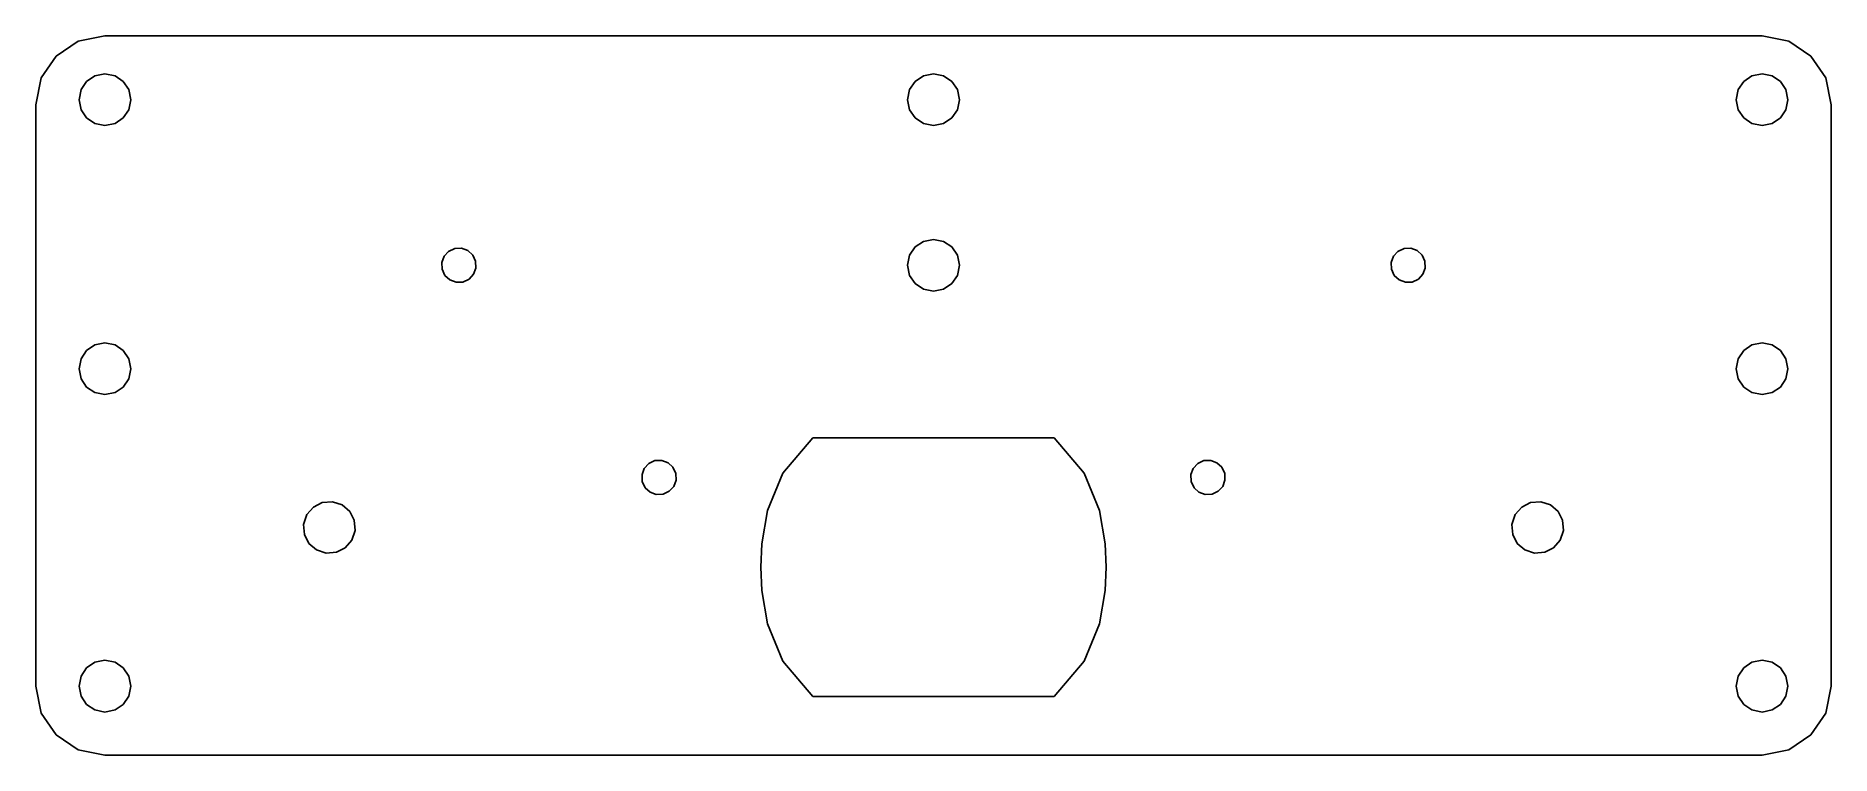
# Model space of a CAD drawing. Extents: x -52 to 52, y -11 to 31.
import ezdxf

# ---------------------------------------------------------------- set-up
doc = ezdxf.new("R2010")
doc.units = 0
doc.layers.add('Layer_1', color=7, linetype='CONTINUOUS')

msp = doc.modelspace()

# ---------------------------------------------------------------- linework, layer by layer
at = {"layer": 'Layer_1', "color": 7}
for p, q in [((-49.559876, 30.486625), (-50.830999, 29.630998)), ((-48, 30.799999), (-49.559876, 30.486625)), ((-24, 30.799999), (-48, 30.799999)), ((0, 30.799999), (-24, 30.799999)), ((24, 30.799999), (0, 30.799999)), ((48, 30.799999), (24, 30.799999)), ((49.559876, 30.486625), (48, 30.799999)), ((50.830999, 29.630998), (49.559876, 30.486625)), ((-50.830999, 29.630998), (-51.686627, 28.359875)), ((51.686627, 28.359875), (50.830999, 29.630998)), ((-51.686627, 28.359875), (-52, 26.799999)), ((-49.382124, 27.683873), (-49.060662, 28.160665)), ((-49.060662, 28.160665), (-48.58387, 28.482128)), ((-48.58387, 28.482128), (-48.000003, 28.600006)), ((-48.000003, 28.600006), (-47.416136, 28.482128)), ((-47.416136, 28.482128), (-46.939344, 28.160665)), ((-46.939344, 28.160665), (-46.617882, 27.683873)), ((-1.382127, 27.683873), (-1.060664, 28.160665)), ((-1.060664, 28.160665), (-0.583872, 28.482128)), ((-0.583872, 28.482128), (-0.000004, 28.600006)), ((-0.000004, 28.600006), (0.583863, 28.482128)), ((0.583863, 28.482128), (1.060656, 28.160665)), ((1.060656, 28.160665), (1.382118, 27.683873)), ((46.617873, 27.683873), (46.939335, 28.160665)), ((46.939335, 28.160665), (47.416127, 28.482128)), ((47.416127, 28.482128), (47.999994, 28.600006)), ((47.999994, 28.600006), (48.583861, 28.482128)), ((48.583861, 28.482128), (49.060653, 28.160665)), ((49.060653, 28.160665), (49.382116, 27.683873)), ((52, 26.799999), (51.686627, 28.359875)), ((-49.500003, 27.100006), (-49.382124, 27.683873)), ((-49.382124, 26.516139), (-49.500003, 27.100006)), ((-46.617882, 27.683873), (-46.500003, 27.100006)), ((-46.500003, 27.100006), (-46.617882, 26.516139)), ((-1.500004, 27.100006), (-1.382127, 27.683873)), ((-1.382127, 26.516139), (-1.500004, 27.100006)), ((1.382118, 27.683873), (1.499996, 27.100006)), ((1.499996, 27.100006), (1.382118, 26.516139)), ((46.499994, 27.100006), (46.617873, 27.683873)), ((46.617873, 26.516139), (46.499994, 27.100006)), ((49.382116, 27.683873), (49.499994, 27.100006)), ((49.499994, 27.100006), (49.382116, 26.516139)), ((-52, 26.799999), (-52, 18.374999)), ((-49.060662, 26.039348), (-49.382124, 26.516139)), ((-48.58387, 25.717885), (-49.060662, 26.039348)), ((-46.939344, 26.039348), (-47.416136, 25.717885)), ((-46.617882, 26.516139), (-46.939344, 26.039348)), ((-1.060664, 26.039348), (-1.382127, 26.516139)), ((-0.583872, 25.717885), (-1.060664, 26.039348)), ((1.060656, 26.039348), (0.583863, 25.717885)), ((1.382118, 26.516139), (1.060656, 26.039348)), ((46.939335, 26.039348), (46.617873, 26.516139)), ((47.416127, 25.717885), (46.939335, 26.039348)), ((49.060653, 26.039348), (48.583861, 25.717885)), ((49.382116, 26.516139), (49.060653, 26.039348)), ((52, 18.374999), (52, 26.799999)), ((-48.000003, 25.600007), (-48.58387, 25.717885)), ((-47.416136, 25.717885), (-48.000003, 25.600007)), ((-0.000004, 25.600007), (-0.583872, 25.717885)), ((0.583863, 25.717885), (-0.000004, 25.600007)), ((47.999994, 25.600007), (47.416127, 25.717885)), ((48.583861, 25.717885), (47.999994, 25.600007)), ((-1.060664, 18.560665), (-0.583872, 18.882127)), ((-0.583872, 18.882127), (-0.000004, 19.000006)), ((-0.000004, 19.000006), (0.583863, 18.882127)), ((0.583863, 18.882127), (1.060656, 18.560665)), ((-52, 18.374999), (-52, 9.95)), ((-28.487109, 17.661772), (-28.353512, 18.021098)), ((-28.353512, 18.021098), (-28.094924, 18.304111)), ((-28.094924, 18.304111), (-27.735052, 18.471981)), ((-27.735052, 18.471981), (-27.338239, 18.487083)), ((-27.338239, 18.487083), (-26.978912, 18.353486)), ((-26.978912, 18.353486), (-26.695899, 18.094899)), ((-26.695899, 18.094899), (-26.52803, 17.735026)), ((-26.52803, 17.735026), (-26.512928, 17.338213)), ((-1.500004, 17.500006), (-1.382127, 18.083873)), ((-1.382127, 18.083873), (-1.060664, 18.560665)), ((1.060656, 18.560665), (1.382118, 18.083873)), ((1.382118, 18.083873), (1.499996, 17.500006)), ((26.5129, 17.661773), (26.646497, 18.0211)), ((26.646497, 18.0211), (26.905087, 18.304113)), ((26.905087, 18.304113), (27.264957, 18.471982)), ((27.264957, 18.471982), (27.661767, 18.487084)), ((27.661767, 18.487084), (28.021096, 18.353488)), ((28.021096, 18.353488), (28.304109, 18.0949)), ((28.304109, 18.0949), (28.471978, 17.73503)), ((28.471978, 17.73503), (28.48708, 17.338217)), ((52, 9.95), (52, 18.374999)), ((-28.472006, 17.264959), (-28.487109, 17.661772)), ((-28.304137, 16.905086), (-28.472006, 17.264959)), ((-28.021124, 16.646499), (-28.304137, 16.905086)), ((-27.661798, 16.512902), (-28.021124, 16.646499)), ((-26.905112, 16.695874), (-27.264985, 16.528004)), ((-26.646525, 16.978886), (-26.905112, 16.695874)), ((-26.512928, 17.338213), (-26.646525, 16.978886)), ((-1.382127, 16.916139), (-1.500004, 17.500006)), ((-1.060664, 16.439347), (-1.382127, 16.916139)), ((1.382118, 16.916139), (1.060656, 16.439347)), ((1.499996, 17.500006), (1.382118, 16.916139)), ((26.528002, 17.264963), (26.5129, 17.661773)), ((26.695871, 16.905091), (26.528002, 17.264963)), ((26.978884, 16.646503), (26.695871, 16.905091)), ((27.33821, 16.512906), (26.978884, 16.646503)), ((28.094896, 16.695878), (27.735023, 16.528009)), ((28.353483, 16.978891), (28.094896, 16.695878)), ((28.48708, 17.338217), (28.353483, 16.978891)), ((-27.264985, 16.528004), (-27.661798, 16.512902)), ((-0.583872, 16.117885), (-1.060664, 16.439347)), ((-0.000004, 16.000006), (-0.583872, 16.117885)), ((0.583863, 16.117885), (-0.000004, 16.000006)), ((1.060656, 16.439347), (0.583863, 16.117885)), ((27.735023, 16.528009), (27.33821, 16.512906)), ((-49.38213, 12.083854), (-49.060667, 12.560668)), ((-49.060667, 12.560668), (-48.583873, 12.882119)), ((-48.583873, 12.882119), (-48.000003, 13.000004)), ((-48.000003, 13.000004), (-47.416133, 12.882119)), ((-47.416133, 12.882119), (-46.939338, 12.560668)), ((-46.939338, 12.560668), (-46.617876, 12.083854)), ((46.617867, 12.083854), (46.93933, 12.560668)), ((46.93933, 12.560668), (47.416125, 12.882119)), ((47.416125, 12.882119), (47.999994, 13.000004)), ((47.999994, 13.000004), (48.583864, 12.882119)), ((48.583864, 12.882119), (49.060659, 12.560668)), ((49.060659, 12.560668), (49.382121, 12.083854)), ((-49.500003, 11.499992), (-49.38213, 12.083854)), ((-49.38213, 10.916131), (-49.500003, 11.499992)), ((-46.617876, 12.083854), (-46.500003, 11.499992)), ((-46.500003, 11.499992), (-46.617876, 10.916131)), ((46.499994, 11.499992), (46.617867, 12.083854)), ((46.617867, 10.916131), (46.499994, 11.499992)), ((49.382121, 12.083854), (49.499994, 11.499992)), ((49.499994, 11.499992), (49.382121, 10.916131)), ((-49.060667, 10.439317), (-49.38213, 10.916131)), ((-48.583873, 10.117866), (-49.060667, 10.439317)), ((-46.939338, 10.439317), (-47.416133, 10.117866)), ((-46.617876, 10.916131), (-46.939338, 10.439317)), ((46.93933, 10.439317), (46.617867, 10.916131)), ((47.416125, 10.117866), (46.93933, 10.439317)), ((49.060659, 10.439317), (48.583864, 10.117866)), ((49.382121, 10.916131), (49.060659, 10.439317)), ((-52, 9.95), (-52, 1.525017)), ((-48.000003, 9.999981), (-48.583873, 10.117866)), ((-47.416133, 10.117866), (-48.000003, 9.999981)), ((47.999994, 9.999981), (47.416125, 10.117866)), ((48.583864, 10.117866), (47.999994, 9.999981)), ((52, 1.525017), (52, 9.95)), ((-7.000022, 7.500029), (-8.734389, 5.449233)), ((-3.500015, 7.500029), (-7.000022, 7.500029)), ((-0.000008, 7.500029), (-3.500015, 7.500029)), ((3.499999, 7.500029), (-0.000008, 7.500029)), ((7.000007, 7.500029), (3.499999, 7.500029)), ((8.734373, 5.449233), (7.000007, 7.500029)), ((-16.887098, 5.361777), (-16.753501, 5.721104)), ((-16.871996, 4.964965), (-16.887098, 5.361777)), ((-16.753501, 5.721104), (-16.494914, 6.004117)), ((-16.494914, 6.004117), (-16.135041, 6.171986)), ((-16.135041, 6.171986), (-15.738228, 6.187089)), ((-15.738228, 6.187089), (-15.378902, 6.053492)), ((-15.378902, 6.053492), (-15.095889, 5.794904)), ((-15.095889, 5.794904), (-14.928019, 5.435032)), ((-14.928019, 5.435032), (-14.912917, 5.038219)), ((-8.734389, 5.449233), (-9.625009, 3.28123)), ((9.624994, 3.28123), (8.734373, 5.449233)), ((14.912908, 5.361778), (15.046504, 5.72111)), ((14.928009, 4.964971), (14.912908, 5.361778)), ((15.046504, 5.72111), (15.305089, 6.004134)), ((15.305089, 6.004134), (15.664965, 6.17199)), ((15.664965, 6.17199), (16.061781, 6.187078)), ((16.061781, 6.187078), (16.421103, 6.053498)), ((16.421103, 6.053498), (16.704118, 5.794905)), ((16.704118, 5.794905), (16.871985, 5.435038)), ((16.871985, 5.435038), (16.887087, 5.03823)), ((-16.704126, 4.605092), (-16.871996, 4.964965)), ((-16.421114, 4.346505), (-16.704126, 4.605092)), ((-16.061787, 4.212908), (-16.421114, 4.346505)), ((-15.664974, 4.22801), (-16.061787, 4.212908)), ((-15.305102, 4.395879), (-15.664974, 4.22801)), ((-15.046514, 4.678892), (-15.305102, 4.395879)), ((-14.912917, 5.038219), (-15.046514, 4.678892)), ((15.095877, 4.605104), (14.928009, 4.964971)), ((15.378891, 4.346511), (15.095877, 4.605104)), ((15.738217, 4.212931), (15.378891, 4.346511)), ((16.13503, 4.228019), (15.738217, 4.212931)), ((16.494903, 4.395874), (16.13503, 4.228019)), ((16.753491, 4.678898), (16.494903, 4.395874)), ((16.887087, 5.03823), (16.753491, 4.678898)), ((-35.925767, 3.48025), (-36.302107, 3.045442)), ((-35.413853, 3.742182), (-35.925767, 3.48025)), ((-34.820057, 3.789172), (-35.413853, 3.742182)), ((-34.254544, 3.602096), (-34.820057, 3.789172)), ((-33.819755, 3.225769), (-34.254544, 3.602096)), ((-33.557815, 2.713835), (-33.819755, 3.225769)), ((-9.625009, 3.28123), (-9.953133, 1.347641)), ((9.953117, 1.347641), (9.624994, 3.28123)), ((34.074229, 3.480237), (33.697888, 3.045429)), ((34.586142, 3.742169), (34.074229, 3.480237)), ((35.179937, 3.789159), (34.586142, 3.742169)), ((35.745449, 3.602084), (35.179937, 3.789159)), ((36.180238, 3.225756), (35.745449, 3.602084)), ((36.442179, 2.713822), (36.180238, 3.225756)), ((-36.302107, 3.045442), (-36.48917, 2.479938)), ((-36.48917, 2.479938), (-36.442181, 1.886151)), ((-33.697908, 1.554546), (-33.510835, 2.120049)), ((-33.510835, 2.120049), (-33.557815, 2.713835)), ((33.697888, 3.045429), (33.510824, 2.479925)), ((33.510824, 2.479925), (33.557804, 1.886139)), ((36.302096, 1.554532), (36.489159, 2.120036)), ((36.489159, 2.120036), (36.442179, 2.713822)), ((-52, 1.525017), (-52, -6.899993)), ((-36.442181, 1.886151), (-36.180235, 1.374245)), ((-36.180235, 1.374245), (-35.74545, 0.997918)), ((-34.586156, 0.857834), (-34.074246, 1.119766)), ((-34.074246, 1.119766), (-33.697908, 1.554546)), ((-9.953133, 1.347641), (-10.000007, -0.000027)), ((9.999992, -0.000027), (9.953117, 1.347641)), ((33.557804, 1.886139), (33.819745, 1.374205)), ((33.819745, 1.374205), (34.254535, 0.997878)), ((35.413841, 0.857792), (35.925755, 1.119724)), ((35.925755, 1.119724), (36.302096, 1.554532)), ((52, -6.899993), (52, 1.525017)), ((-35.74545, 0.997918), (-35.179945, 0.810843)), ((-35.179945, 0.810843), (-34.586156, 0.857834)), ((34.254535, 0.997878), (34.820046, 0.810802)), ((34.820046, 0.810802), (35.413841, 0.857792)), ((-10.000007, -0.000027), (-9.953133, -1.347666)), ((9.953117, -1.347666), (9.999992, -0.000027)), ((-9.953133, -1.347666), (-9.625009, -3.281255)), ((9.624994, -3.281255), (9.953117, -1.347666)), ((-9.625009, -3.281255), (-8.734389, -5.44923)), ((8.734373, -5.44923), (9.624994, -3.281255)), ((-49.382121, -6.316132), (-49.060659, -5.839346)), ((-49.060659, -5.839346), (-48.583867, -5.517895)), ((-48.583867, -5.517895), (-48.000003, -5.40001)), ((-48.000003, -5.40001), (-47.416139, -5.517895)), ((-47.416139, -5.517895), (-46.939347, -5.839346)), ((-46.939347, -5.839346), (-46.617884, -6.316132)), ((-8.734389, -5.44923), (-7.000022, -7.499998)), ((7.000007, -7.499998), (8.734373, -5.44923)), ((46.617876, -6.316132), (46.939338, -5.839346)), ((46.939338, -5.839346), (47.41613, -5.517895)), ((47.41613, -5.517895), (47.999994, -5.40001)), ((47.999994, -5.40001), (48.583858, -5.517895)), ((48.583858, -5.517895), (49.06065, -5.839346)), ((49.06065, -5.839346), (49.382113, -6.316132)), ((-52, -6.899993), (-51.686627, -8.459864)), ((-49.500003, -6.899993), (-49.382121, -6.316132)), ((-49.38213, -7.483855), (-49.500003, -6.899993)), ((-46.617884, -6.316132), (-46.500003, -6.899993)), ((-46.500003, -6.899993), (-46.617876, -7.483855)), ((46.499994, -6.899993), (46.617876, -6.316132)), ((46.617867, -7.483855), (46.499994, -6.899993)), ((49.382113, -6.316132), (49.499994, -6.899993)), ((49.499994, -6.899993), (49.382121, -7.483855)), ((51.686627, -8.459864), (52, -6.899993)), ((-49.060667, -7.960669), (-49.38213, -7.483855)), ((-48.583873, -8.28212), (-49.060667, -7.960669)), ((-48.000003, -8.400004), (-48.583873, -8.28212)), ((-47.416133, -8.28212), (-48.000003, -8.400004)), ((-46.939338, -7.960669), (-47.416133, -8.28212)), ((-46.617876, -7.483855), (-46.939338, -7.960669)), ((-7.000022, -7.499998), (-3.500015, -7.499998)), ((-3.500015, -7.499998), (-0.000008, -7.499998)), ((-0.000008, -7.499998), (3.499999, -7.499998)), ((3.499999, -7.499998), (7.000007, -7.499998)), ((46.93933, -7.960669), (46.617867, -7.483855)), ((47.416125, -8.28212), (46.93933, -7.960669)), ((47.999994, -8.400004), (47.416125, -8.28212)), ((48.583864, -8.28212), (47.999994, -8.400004)), ((49.060659, -7.960669), (48.583864, -8.28212)), ((49.382121, -7.483855), (49.060659, -7.960669)), ((-51.686627, -8.459864), (-50.830999, -9.731021)), ((50.830999, -9.731021), (51.686627, -8.459864)), ((-50.830999, -9.731021), (-49.559876, -10.586634)), ((49.559876, -10.586634), (50.830999, -9.731021)), ((-49.559876, -10.586634), (-48, -10.900014)), ((-48, -10.900014), (-24, -10.900014)), ((-24, -10.900014), (0, -10.900014)), ((0, -10.900014), (24, -10.900014)), ((24, -10.900014), (48, -10.900014)), ((48, -10.900014), (49.559876, -10.586634))]:
    msp.add_line(p, q, dxfattribs=at)

doc.saveas('drawing.dxf')
